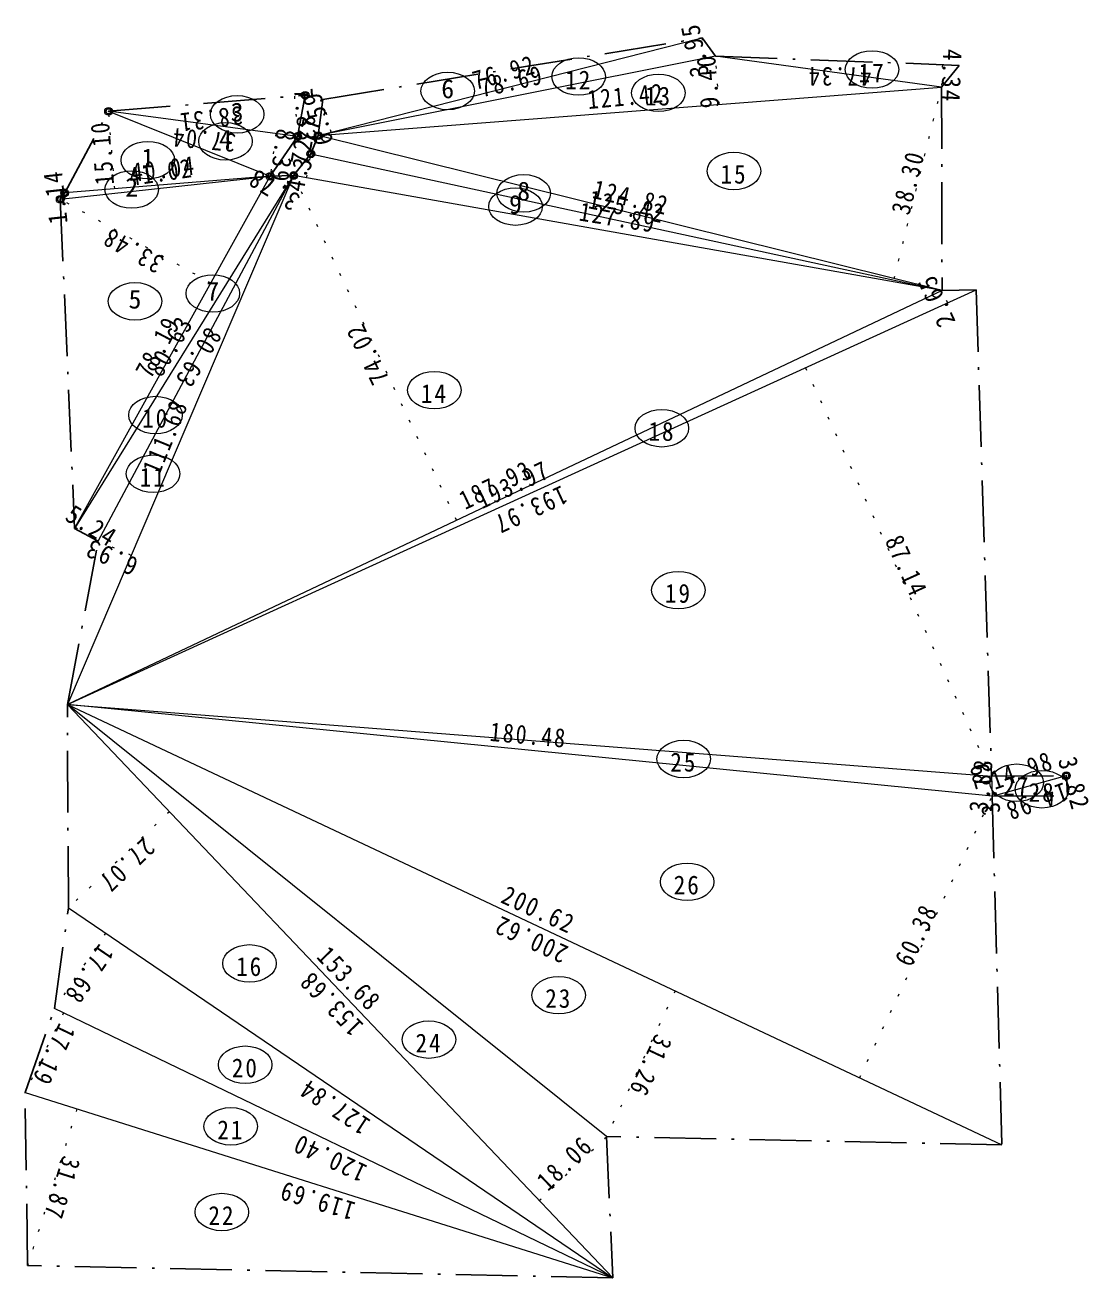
# Model space of a CAD drawing. Units: millimetres on the paper. Extents: x -3947 to 493, y -3409 to 377.
# Drawn here: x -3204 to -3100.7, y -3313.7 to -3192.1 of the extents above; entities that cross this region are included whole.
import ezdxf
from ezdxf.enums import TextEntityAlignment as Align

# ---------------------------------------------------------------- set-up
doc = ezdxf.new("R2010")
doc.units = ezdxf.units.MM
doc.header["$PDMODE"] = 32
doc.header["$PDSIZE"] = 0.5
doc.linetypes.add('DASHED_DOTTED', pattern=[9.25, 6, -1.5, 0.25, -1.5])
doc.linetypes.add('DOTTED', pattern=[1.75, 0.25, -1.5])
doc.layers.add('0-D__1-0_', color=7, linetype='DASHED_DOTTED', lineweight=25)
doc.layers.add('0-E__1-1_', color=7, linetype='Continuous', lineweight=9)
doc.layers.add('1-7', color=7, linetype='Continuous')
doc.styles.add('ＭＳ ゴシック', font='')
doc.styles.get('ＭＳ ゴシック').set_extended_font_data('MS Gothic')

# ---------------------------------------------------------------- blocks, each defined once
blk = doc.blocks.new('-001--GLay-1-')
at = {"layer": '0-D__1-0_'}
for p, q in [((-2878.109, -2989.289), (-2841.278, -2983.326)), ((-2841.278, -2983.326), (-2839.975, -2985.08)), ((-2839.975, -2985.08), (-2816.323, -2985.982)), ((-2816.323, -2985.982), (-2818.027, -2988.086)), ((-2898.914, -2990.443), (-2879.821, -2988.883)), ((-2879.821, -2988.883), (-2880.554, -2992.873)), ((-2818.027, -2988.086), (-2817.977, -3007.828)), ((-2878.109, -2989.289), (-2878.553, -2992.802)), ((-2903.173, -2998.357), (-2898.914, -2990.443)), ((-2880.554, -2992.873), (-2883.219, -2996.754)), ((-2883.219, -2996.754), (-2880.944, -2996.676)), ((-2903.607, -2998.981), (-2903.173, -2998.357)), ((-2903.607, -2998.981), (-2902.213, -3030.926)), ((-2817.977, -3007.828), (-2814.67, -3007.778)), ((-2814.67, -3007.778), (-2813.166, -3054.977)), ((-2899.908, -3032.179), (-2902.213, -3030.926)), ((-2902.914, -3048.012), (-2899.908, -3032.179)), ((-2902.814, -3067.754), (-2902.914, -3048.012)), ((-2813.166, -3054.977), (-2805.9, -3054.927)), ((-2805.9, -3054.927), (-2805.794, -3056.88)), ((-2813.116, -3056.931), (-2805.794, -3056.88)), ((-2813.116, -3056.931), (-2812.164, -3090.752)), ((-2904.167, -3077.524), (-2902.814, -3067.754)), ((-2907.023, -3085.691), (-2904.167, -3077.524)), ((-2906.773, -3102.477), (-2907.023, -3085.691)), ((-2850.549, -3089.95), (-2849.947, -3103.679)), ((-2812.164, -3090.752), (-2850.549, -3089.95)), ((-2849.947, -3103.679), (-2906.773, -3102.477))]:
    blk.add_line(p, q, dxfattribs=at)
at = {"layer": '0-D__1-0_', "linetype": 'DOTTED', "lineweight": 9}
for p, q in [((-2840.891, -2985.263), (-2841.278, -2983.326)), ((-2839.61, -2989.768), (-2839.975, -2985.08)), ((-2817.944, -2985.92), (-2818.027, -2988.086)), ((-2880.873, -2988.969), (-2880.554, -2992.873)), ((-2822.637, -3006.672), (-2818.027, -2988.086)), ((-2877.297, -2992.483), (-2878.109, -2989.289)), ((-2898.309, -2997.967), (-2898.914, -2990.443)), ((-2882.669, -2992.593), (-2883.219, -2996.754)), ((-2878.951, -2994.643), (-2878.553, -2992.802)), ((-2879.681, -2996.9), (-2879.269, -2994.575)), ((-2881.612, -2997.752), (-2883.219, -2996.754)), ((-2865.116, -3030.13), (-2880.944, -2996.676)), ((-2903.111, -2998.926), (-2903.173, -2998.358)), ((-2888.977, -3007.112), (-2903.607, -2998.981)), ((-2817.427, -3009.035), (-2817.977, -3007.828)), ((-2831.242, -3015.333), (-2813.166, -3054.977)), ((-2902.132, -3030.797), (-2899.907, -3032.179)), ((-2896.721, -3033.542), (-2899.907, -3032.179)), ((-2813.358, -3056.907), (-2813.166, -3054.977)), ((-2812.659, -3056.804), (-2813.166, -3054.977)), ((-2806.305, -3055.039), (-2805.794, -3056.88)), ((-2825.98, -3084.245), (-2813.116, -3056.931)), ((-2893.008, -3058.423), (-2902.814, -3067.754)), ((-2899.197, -3070.211), (-2904.167, -3077.524)), ((-2843.889, -3075.811), (-2850.549, -3089.95)), ((-2903.288, -3077.948), (-2907.023, -3085.691)), ((-2901.983, -3087.28), (-2906.773, -3102.477)), ((-2857.089, -3096.174), (-2850.549, -3089.95))]:
    blk.add_line(p, q, dxfattribs=at)
at = {"layer": '0-D__1-0_'}
blk.add_lwpolyline([(-2880.944, -2996.676), (-2879.269, -2994.575), (-2878.553, -2992.802)], dxfattribs=at)
at = {"layer": '0-D__1-0_', "linetype": 'Continuous', "lineweight": 9}
for centre in [(-2879.821, -2988.883), (-2898.914, -2990.443), (-2880.554, -2992.873), (-2878.553, -2992.802), (-2879.269, -2994.575), (-2883.219, -2996.754), (-2880.944, -2996.676), (-2903.607, -2998.981), (-2903.173, -2998.357), (-2805.9, -3054.927)]:
    blk.add_circle(centre, 0.376, dxfattribs=at)
at = {"layer": '0-D__1-0_', "linetype": 'Continuous', "lineweight": 18}
for centre in [(-2853.269, -2987.069), (-2824.775, -2986.383), (-2865.98, -2988.472), (-2845.518, -2988.656), (-2886.43, -2990.733), (-2887.562, -2993.357), (-2895.102, -2995.185), (-2838.186, -2996.239), (-2896.666, -2998.031), (-2858.599, -2998.401), (-2859.396, -2999.693), (-2896.346, -3008.887), (-2888.792, -3008.119), (-2867.278, -3017.505), (-2894.355, -3019.927), (-2845.187, -3021.206), (-2894.588, -3025.622), (-2843.583, -3036.922), (-2843.066, -3053.307), (-2810.728, -3055.612), (-2808.27, -3056.246), (-2842.731, -3065.232), (-2885.225, -3073.148), (-2855.209, -3076.238), (-2867.803, -3080.547), (-2885.643, -3082.986), (-2887.046, -3088.965), (-2887.914, -3097.283)]:
    blk.add_ellipse(centre, major_axis=(2.6, 0), ratio=0.7, dxfattribs=at)
at = {"layer": '0-D__1-0_'}
for p in [(-2879.821, -2988.883), (-2898.914, -2990.443), (-2880.554, -2992.873), (-2878.553, -2992.802), (-2879.269, -2994.575), (-2883.219, -2996.754), (-2880.944, -2996.676), (-2903.173, -2998.357), (-2903.607, -2998.981), (-2805.9, -3054.927)]:
    blk.add_point(p, dxfattribs=at)
at = {"layer": '0-E__1-1_'}
for p, q in [((-2878.553, -2992.802), (-2841.278, -2983.326)), ((-2817.977, -3007.828), (-2878.553, -2992.802)), ((-2903.607, -2998.981), (-2883.219, -2996.754)), ((-2907.023, -3085.691), (-2849.947, -3103.679))]:
    blk.add_line(p, q, dxfattribs=at)
blk.add_lwpolyline([(-2839.975, -2985.08), (-2878.553, -2992.802), (-2818.027, -2988.086)], close=True, dxfattribs=at)
for points in [[(-2880.554, -2992.873), (-2898.914, -2990.443), (-2883.219, -2996.754), (-2903.173, -2998.357)], [(-2879.269, -2994.575), (-2817.977, -3007.828), (-2880.944, -2996.676), (-2902.213, -3030.926), (-2883.219, -2996.754)], [(-2899.908, -3032.179), (-2880.944, -2996.676), (-2902.914, -3048.012), (-2814.67, -3007.778)], [(-2817.977, -3007.828), (-2902.914, -3048.012), (-2813.166, -3054.977), (-2813.116, -3056.931), (-2805.9, -3054.927)], [(-2813.116, -3056.931), (-2902.914, -3048.012), (-2812.164, -3090.752)], [(-2850.549, -3089.95), (-2902.914, -3048.012), (-2849.947, -3103.679)], [(-2902.814, -3067.754), (-2849.947, -3103.679), (-2904.167, -3077.524)]]:
    blk.add_lwpolyline(points, dxfattribs=at)
at = {"layer": '0-D__1-0_', "style": 'ＭＳ ゴシック'}
for s, p in [('6', (-2866.605, -2989.722)), ('3', (-2887.055, -2991.983)), ('4', (-2888.187, -2994.607)), ('1', (-2895.727, -2996.435)), ('2', (-2897.291, -2999.281)), ('8', (-2859.224, -2999.651)), ('9', (-2860.021, -3000.943)), ('7', (-2889.417, -3009.369)), ('5', (-2896.971, -3010.137))]:
    blk.add_text(s, height=1.833, dxfattribs=at).set_placement(p, align=Align.BOTTOM_LEFT)
at = {"layer": '0-D__1-0_', "char_height": 1.833, "attachment_point": 7, "style": 'ＭＳ ゴシック'}
for s, insert, rotation in [('\\T1.18;\\W0.9;3.95', (-2840.564, -2986.893), 101.319), ('\\T1.18;\\W0.85;76.92', (-2863.261, -2988.399), 15.533), ('\\T1.18;\\W0.9;9.40', (-2839.587, -2990.066), 94.455), ('\\T1.18;\\W0.9;4.34', (-2817.885, -2984.355), 267.816), ('\\T1.18;\\W0.85;78.69', (-2862.623, -2989.103), 12.565), ('\\T1.18;\\W0.85;47.34', (-2824.846, -2986.157), 179.705), ('\\T1.18;\\W0.85;121.42', (-2852.317, -2990.256), 5.289), ('\\T1.18;\\W0.9;7.83', (-2880.929, -2988.28), 274.671), ('\\T1.18;\\W0.9;6.59', (-2877.051, -2993.454), 104.263), ('\\T1.18;\\W0.85;38.31', (-2886.013, -2989.891), 186.89), ('\\T1.18;\\W0.9;3.77', (-2879.312, -2996.313), 77.799), ('\\T1.18;\\W0.85;15.10', (-2898.345, -2997.519), 94.595), ('\\T1.18;\\W0.85;37.04', (-2886.503, -2992.59), 174.736), ('\\T1.18;\\W0.9;8.39', (-2882.596, -2992.046), 262.461), ('\\T1.18;\\W0.9;4.72', (-2879.937, -2998.346), 79.957), ('\\T1.18;\\W0.85;41.02', (-2896.773, -2997.731), 8.342), ('\\T1.18;\\W0.85;40.04', (-2896.551, -2997.324), 6.742), ('\\T1.18;\\W0.85;38.30', (-2821.133, -3000.606), 76.069), ('\\T1.18;\\W0.9;1.14', (-2902.854, -3001.276), 96.233), ('\\T1.18;\\W0.9;3.78', (-2880.164, -2998.651), 148.16), ('\\T1.18;\\W0.85;124.82', (-2852.027, -2998.866), 346.883), ('\\T1.18;\\W0.85;125.42', (-2852.427, -2999.867), 348.609), ('\\T1.18;\\W0.85;127.89', (-2853.312, -3001.062), 350.753), ('\\T1.18;\\W0.85;33.48', (-2893.385, -3004.662), 150.934), ('\\T1.18;\\W0.9;2.65', (-2816.602, -3010.842), 114.51), ('\\T1.18;\\W0.85;78.19', (-2894.768, -3016.503), 62.187), ('\\T1.18;\\W0.85;80.63', (-2893.757, -3016.362), 59.38), ('\\T1.18;\\W0.85;80.63', (-2889.399, -3011.24), 239.38), ('\\T1.18;\\W0.85;74.02', (-2871.608, -3016.408), 115.319), ('\\T1.18;\\W0.85;111.68', (-2893.962, -3025.825), 67.728), ('\\T1.18;\\W0.85;187.93', (-2864.275, -3029.179), 25.881), ('\\T1.18;\\W0.85;193.97', (-2862.639, -3029.099), 25.056), ('\\T1.18;\\W0.85;193.97', (-2854.945, -3026.69), 205.056), ('\\T1.18;\\W0.9;5.24', (-2903.271, -3030.09), 328.16), ('\\T1.18;\\W0.85;87.14', (-2823.583, -3032.13), 294.51), ('\\T1.18;\\W0.9;6.93', (-2895.878, -3033.903), 156.83), ('\\T1.18;\\W0.85;180.48', (-2861.946, -3051.579), 354.911), ('\\T1.18;\\W0.9;3.88', (-2813.524, -3058.579), 84.328), ('\\T1.18;\\W0.85;14.98', (-2812.846, -3056.337), 19.568), ('\\T1.18;\\W0.9;3.82', (-2806.759, -3053.407), 285.523), ('\\T1.18;\\W0.9;3.79', (-2812.203, -3058.444), 105.523), ('\\T1.18;\\W0.85;14.98', (-2806.171, -3055.521), 199.568), ('\\T1.18;\\W0.85;27.07', (-2895.502, -3060.797), 223.576), ('\\T1.18;\\W0.85;200.62', (-2860.945, -3067.226), 335.31), ('\\T1.18;\\W0.85;60.38', (-2820.965, -3073.596), 64.781), ('\\T1.18;\\W0.85;200.62', (-2854.133, -3071.539), 155.31), ('\\T1.18;\\W0.85;17.68', (-2899.813, -3071.118), 235.802), ('\\T1.18;\\W0.85;153.68', (-2878.826, -3072.603), 314.251), ('\\T1.18;\\W0.85;153.68', (-2874.036, -3079.088), 134.251), ('\\T1.18;\\W0.85;17.19', (-2903.711, -3078.825), 244.248), ('\\T1.18;\\W0.85;31.26', (-2845.802, -3079.873), 244.781), ('\\T1.18;\\W0.85;127.84', (-2873.353, -3088.378), 146.598), ('\\T1.18;\\W0.85;120.40', (-2873.672, -3092.79), 155.088), ('\\T1.18;\\W0.85;18.06', (-2856.228, -3095.354), 43.576), ('\\T1.18;\\W0.85;31.87', (-2903.378, -3091.707), 252.507), ('\\T1.18;\\W0.85;119.69', (-2874.821, -3096.365), 163.352)]:
    blk.add_mtext(s, dxfattribs=dict(at, insert=insert, rotation=rotation))
for s, insert in [('\\T1.17;\\W0.9;12', (-2854.569, -2988.319)), ('\\T1.17;\\W0.9;17', (-2826.075, -2987.633)), ('\\T1.17;\\W0.9;13', (-2846.818, -2989.906)), ('\\T1.17;\\W0.9;15', (-2839.486, -2997.489)), ('\\T1.17;\\W0.9;14', (-2868.578, -3018.755)), ('\\T1.17;\\W0.9;10', (-2895.655, -3021.177)), ('\\T1.17;\\W0.9;18', (-2846.487, -3022.456)), ('\\T1.17;\\W0.9;11', (-2895.888, -3026.872)), ('\\T1.17;\\W0.9;19', (-2844.883, -3038.172)), ('\\T1.17;\\W0.9;25', (-2844.366, -3054.557)), ('\\T1.17;\\W0.9;27', (-2812.028, -3056.862)), ('\\T1.17;\\W0.9;28', (-2809.57, -3057.496)), ('\\T1.17;\\W0.9;26', (-2844.031, -3066.482)), ('\\T1.17;\\W0.9;16', (-2886.525, -3074.398)), ('\\T1.17;\\W0.9;23', (-2856.509, -3077.488)), ('\\T1.17;\\W0.9;24', (-2869.103, -3081.797)), ('\\T1.17;\\W0.9;20', (-2886.943, -3084.236)), ('\\T1.17;\\W0.9;21', (-2888.346, -3090.215)), ('\\T1.17;\\W0.9;22', (-2889.214, -3098.533))]:
    blk.add_mtext(s, dxfattribs=dict(at, insert=insert))

msp = doc.modelspace()

# ---------------------------------------------------------------- block references
at = {"layer": '1-7'}
msp.add_blockref('-001--GLay-1-', (-297, -210), dxfattribs=at)

doc.saveas('drawing.dxf')
